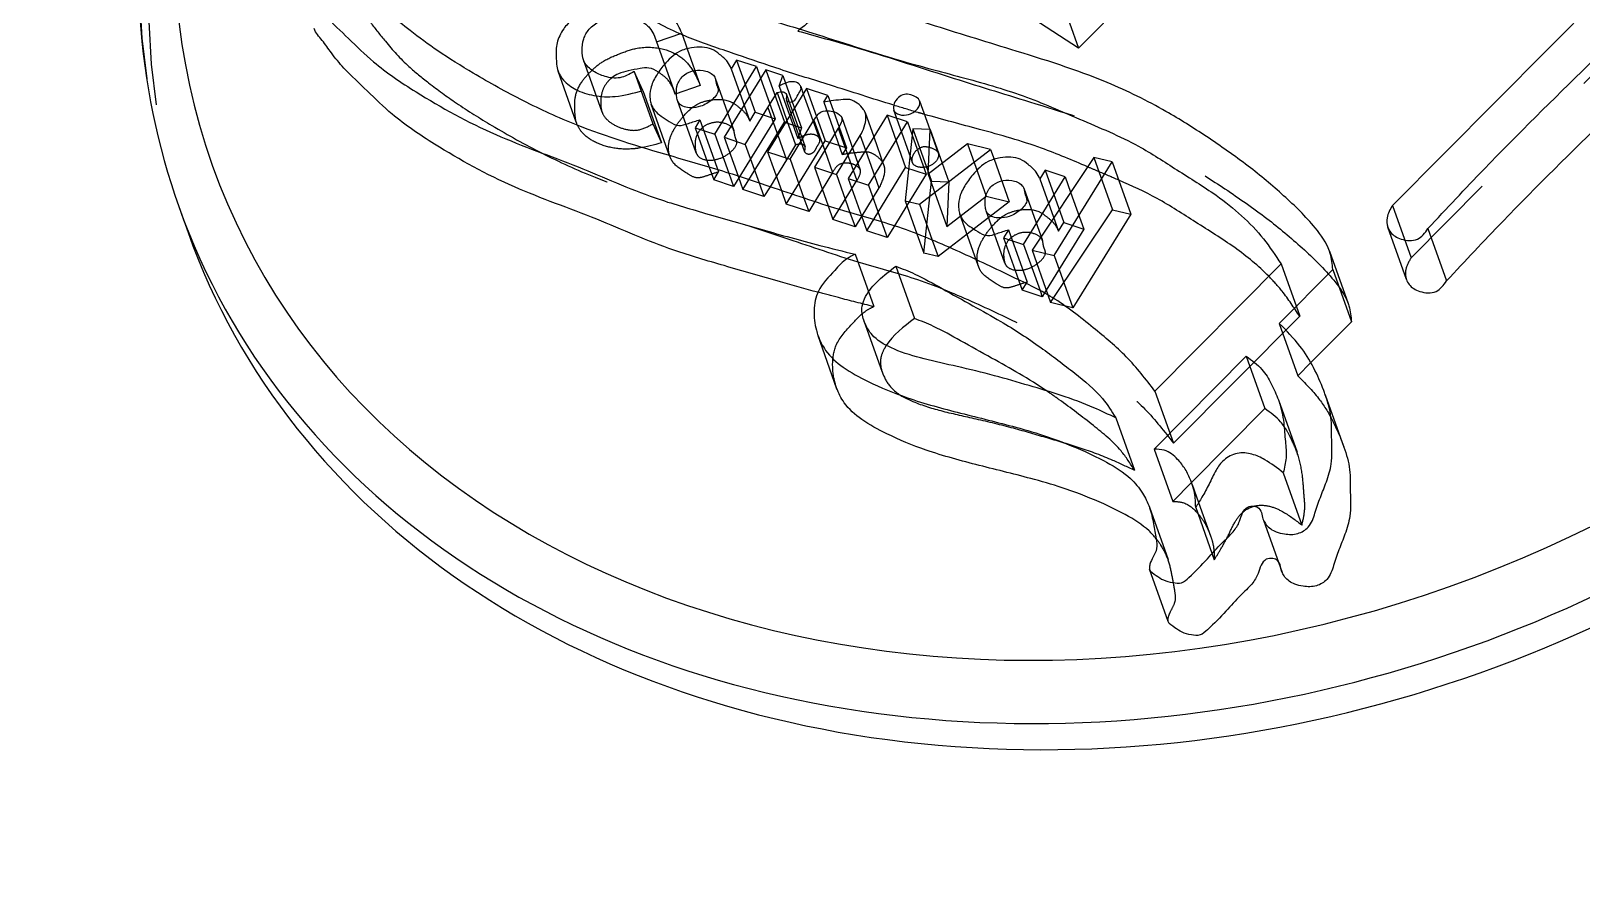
# Model space of a CAD drawing. Header units: millimetres. Extents: x -14.9 to 36.3, y -12.2 to 31.8.
# Drawn here: x -14.89 to 19.16, y -12.19 to 6.26 of the extents above; entities that cross this region are included whole.
import ezdxf

# ---------------------------------------------------------------- set-up
doc = ezdxf.new("R2010")
doc.units = ezdxf.units.MM
doc.linetypes.add('HIDDEN', pattern=[9.525, 6.35, -3.175])
doc.layers.get('0').update_dxf_attribs({"color": 253, "lineweight": 70, "true_color": 0x8faf8f})
doc.layers.add('Hidden', color=38, linetype='Continuous', lineweight=70, true_color=0x482605)

msp = doc.modelspace()

# ---------------------------------------------------------------- linework, layer by layer
at = {"color": 38, "lineweight": -3, "true_color": 0x482605}
for p, q in [((23.288, 10.755), (15.018, 2.425)), ((11.853, 9.641), (8.119, 5.88)), ((7.71, 7.029), (8.119, 5.88)), ((8.119, 5.88), (7.14, 6.517)), ((-1.151, 6.021), (-0.598, 6.21)), ((-0.598, 6.21), (-0.477, 5.868)), ((-1.151, 6.021), (-0.974, 5.525)), ((0.133, 3.988), (1.045, 5.473)), ((0.607, 5.619), (0.489, 5.427)), ((1.045, 5.473), (0.607, 5.619)), ((1.045, 5.473), (1.134, 5.221)), ((-2.916, 4.257), (-3.313, 5.372)), ((-1.451, 4.948), (-1.644, 5.364)), ((1.248, 5.406), (0.336, 3.921)), ((1.624, 5.281), (1.248, 5.406)), ((1.543, 5.045), (1.624, 5.281)), ((1.624, 5.281), (1.684, 5.112)), ((-1.451, 4.948), (-1.042, 3.799)), ((2.144, 4.994), (1.29, 3.604)), ((1.296, 4.577), (1.496, 4.904)), ((1.496, 4.904), (1.713, 4.293)), ((2.017, 5.036), (2.073, 4.879)), ((2.61, 4.84), (2.144, 4.994)), ((2.521, 4.695), (2.61, 4.84)), ((2.61, 4.84), (2.653, 4.719)), ((-0.864, 3.518), (-1.267, 4.651)), ((0.799, 3.767), (1.296, 4.577)), ((1.296, 4.577), (1.513, 3.967)), ((1.808, 4.447), (1.702, 4.746)), ((3.429, 4.467), (3.62, 3.93)), ((4.126, 4.337), (4.062, 4.518)), ((4.629, 4.724), (4.854, 4.093)), ((-0.198, 4.308), (-0.305, 4.133)), ((-0.305, 4.133), (0.004, 3.266)), ((-0.305, 4.133), (0.133, 3.988)), ((1.782, 3.441), (2.307, 4.297)), ((2.307, 4.297), (2.543, 3.634)), ((2.842, 4.12), (2.316, 3.264)), ((3.913, 4.407), (3.059, 3.017)), ((3.508, 2.869), (4.361, 4.259)), ((4.361, 4.259), (3.913, 4.407)), ((4.478, 4.108), (4.311, 2.529)), ((4.361, 4.259), (4.464, 3.971)), ((4.863, 4.092), (4.478, 4.108)), ((4.818, 3.113), (4.863, 4.092)), ((4.863, 4.092), (5.127, 3.35)), ((0.133, 3.988), (0.437, 3.133)), ((0.336, 3.921), (0.639, 3.069)), ((0.336, 3.921), (0.799, 3.767)), ((0.799, 3.767), (1.101, 2.919)), ((2.8, 3.103), (3.326, 3.959)), ((3.326, 3.959), (3.44, 3.638)), ((5.682, 3.776), (4.818, 3.113)), ((6.189, 3.652), (5.682, 3.776)), ((1.29, 3.604), (1.594, 2.752)), ((1.29, 3.604), (1.782, 3.441)), ((1.782, 3.441), (2.086, 2.587)), ((4.625, 2.452), (6.189, 3.652)), ((6.189, 3.652), (6.265, 3.439)), ((8.456, 3.48), (7.098, 1.443)), ((8.861, 3.381), (8.456, 3.48)), ((1.482, 3.065), (1.342, 2.837)), ((2.316, 3.264), (2.619, 2.413)), ((2.316, 3.264), (2.8, 3.103)), ((2.8, 3.103), (3.098, 2.268)), ((7.387, 3.201), (7.27, 3.009)), ((7.825, 3.055), (7.387, 3.201)), ((7.588, 1.323), (8.861, 3.381)), ((8.861, 3.381), (9.27, 2.232)), ((2.489, 2.778), (2.323, 2.508)), ((3.059, 3.017), (3.352, 2.194)), ((3.059, 3.017), (3.508, 2.869)), ((3.508, 2.869), (3.794, 2.065)), ((6.913, 1.57), (7.825, 3.055)), ((7.825, 3.055), (7.946, 2.715)), ((-11.649, 2.403), (-11.444, 1.828)), ((4.348, 2.423), (4.075, 1.978)), ((4.311, 2.529), (4.57, 1.801)), ((4.311, 2.529), (4.625, 2.452)), ((4.625, 2.452), (4.905, 1.666)), ((5.869, 1.234), (5.514, 2.233)), ((9.27, 2.232), (7.997, 0.174)), ((5.671, 1.792), (5.291, 1.5)), ((6.583, 1.89), (6.475, 1.716)), ((6.475, 1.716), (6.804, 0.792)), ((6.475, 1.716), (6.913, 1.57)), ((15.324, 0.8), (14.915, 1.949)), ((15.797, 1.918), (16.206, 0.77)), ((6.913, 1.57), (7.274, 0.556)), ((7.098, 1.443), (7.448, 0.459)), ((7.098, 1.443), (7.588, 1.323)), ((13.632, 1.423), (14.041, 0.274)), ((4.106, 1.092), (4.515, -0.057)), ((7.588, 1.323), (7.997, 0.174)), ((12.57, 1.141), (9.799, -1.651)), ((12.531, -0.165), (13.707, 1.019)), ((13.707, 1.019), (14.116, -0.129)), ((7.41, 0.565), (7.372, 0.503)), ((7.997, 0.174), (7.683, 0.251)), ((14.116, -0.129), (13.224, -1.027)), ((2.806, -1.585), (2.398, -0.436)), ((9.781, -2.925), (11.805, -0.887)), ((11.805, -0.887), (12.214, -2.036)), ((12.214, -2.036), (10.601, -3.66)), ((13.541, -1.734), (13.95, -2.883)), ((10.619, -3.705), (10.759, -4.1)), ((12.183, -4.488), (12.592, -5.636)), ((10.091, -6.714), (9.682, -5.565))]:
    msp.add_line(p, q, dxfattribs=at)
at = {"color": 38, "lineweight": -3, "true_color": 0x482605, "extrusion": (1.86161e-17, -5.22965e-17, -1)}
msp.add_ellipse((10.286, 10.858), major_axis=(21.197, 7.546), ratio=0.792624, dxfattribs=at)
at = {"color": 38, "lineweight": -3, "true_color": 0x482605}
for centre in [(10.49, 10.284), (10.695, 9.709)]:
    msp.add_ellipse(centre, major_axis=(-22.139, -7.881), ratio=0.792624, start_param=0.000003, end_param=3.141596, dxfattribs=at)
for points, knots in [([(-6.307, 21.459), (-7.422, 20.337), (-8.41, 19.13), (-10.648, 15.755), (-11.625, 13.504), (-12.476, 9.653), (-12.601, 8.09), (-12.409, 5.128), (-12.123, 3.735), (-11.649, 2.404)], [0.0495729, 0.0495729, 0.0495729, 0.0495729, 0.054573, 0.054573, 0.0628508, 0.0628508, 0.0684639, 0.0684639, 0.07368492, 0.07368492, 0.07368492, 0.07368492]), ([(15.797, 1.918), (16.205, 2.355), (17.345, 3.573), (19.402, 5.592), (21.821, 7.94), (23.543, 9.761), (24.531, 10.8), (24.878, 11.056), (24.955, 11.241), (24.944, 11.305), (24.936, 11.326)], [-1, -1, -1, -1, -0.9248889, -0.7901979, -0.6407909, -0.505107, -0.4756768, -0.4604342, -0.4537461, -0.4502456, -0.4502456, -0.4502456, -0.4502456]), ([(-5.055, 10.405), (-4.801, 10.059), (-4.327, 9.411), (-3.179, 8.65), (-2.091, 7.853), (-0.902, 7.245), (0.202, 6.893), (1.2, 6.54), (2.534, 6.136), (3.972, 5.657), (5.546, 5.245), (6.902, 4.866), (8.166, 4.304), (9.345, 3.821), (10.289, 3.195), (11.282, 2.59), (12.071, 1.896), (12.446, 1.328), (12.57, 1.141)], [-1, -1, -1, -1, -0.931749, -0.872244, -0.79304, -0.72546, -0.676128, -0.628546, -0.573744, -0.478555, -0.412521, -0.345152, -0.280515, -0.210854, -0.161043, -0.109447, -0.036053, 0, 0, 0, 0]), ([(16.206, 0.77), (16.614, 1.206), (17.754, 2.424), (19.811, 4.443), (22.23, 6.791), (23.951, 8.612), (24.94, 9.651), (25.287, 9.908), (25.364, 10.092), (25.353, 10.156), (25.345, 10.177)], [-1, -1, -1, -1, -0.9248889, -0.7901979, -0.6407909, -0.505107, -0.4756768, -0.4604342, -0.4537461, -0.4502456, -0.4502456, -0.4502456, -0.4502456]), ([(9.799, -1.651), (9.599, -1.393), (9.207, -0.887), (8.411, -0.231), (7.605, 0.414), (6.538, 0.918), (5.43, 1.448), (4.229, 1.96), (2.841, 2.325), (1.593, 2.754), (0.337, 3.174), (-1.135, 3.593), (-2.664, 4.057), (-4.087, 4.708), (-5.09, 5.269), (-5.922, 5.785), (-6.522, 6.224), (-7.065, 6.662), (-7.478, 7.117), (-7.738, 7.454), (-7.846, 7.593)], [-1, -1, -1, -1, -0.948041, -0.897887, -0.840722, -0.789418, -0.725168, -0.659757, -0.59991, -0.523538, -0.470777, -0.410686, -0.30706, -0.244513, -0.181877, -0.135602, -0.097102, -0.068102, -0.028147, 0, 0, 0, 0]), ([(-9.085, 7.458), (-9.052, 7.365), (-8.887, 7.19), (-8.695, 6.898), (-8.373, 6.516), (-7.907, 6.085), (-7.296, 5.481), (-6.223, 4.76), (-4.745, 3.949), (-2.893, 3.31), (-1.42, 2.637), (-0.031, 2.241), (1.171, 1.889), (2.265, 1.588), (2.951, 1.418), (3.21, 1.353)], [0.0202453, 0.0202453, 0.0202453, 0.0202453, 0.0436179, 0.0696377, 0.1024585, 0.1558334, 0.2114906, 0.2943154, 0.4345639, 0.5680977, 0.6936339, 0.771902, 0.8586121, 0.9466445, 1, 1, 1, 1]), ([(13.632, 1.423), (13.566, 1.607), (13.255, 2.044), (12.635, 2.648), (11.833, 3.319), (10.959, 3.927), (9.951, 4.567), (8.548, 5.258), (6.763, 5.812), (4.749, 6.43), (3.071, 6.983), (1.948, 7.293), (1.543, 7.405)], [0.0318404, 0.0318404, 0.0318404, 0.0318404, 0.0777806, 0.1523713, 0.2274198, 0.3092785, 0.3846419, 0.4857622, 0.6387214, 0.7644524, 0.9149474, 1, 1, 1, 1]), ([(-0.598, 6.21), (-0.648, 6.322), (-0.749, 6.551), (-1.002, 6.85), (-1.429, 7.042), (-1.926, 7.071), (-2.376, 6.908), (-2.735, 6.759), (-3, 6.532), (-3.217, 6.29), (-3.362, 5.995), (-3.357, 5.681), (-3.348, 5.47), (-3.314, 5.373), (-3.313, 5.372)], [0, 0, 0, 0, 0.0672082, 0.1365613, 0.2048088, 0.2925722, 0.3504975, 0.4103596, 0.4594542, 0.5048643, 0.560476, 0.6161206, 0.6723713, 0.6726442, 0.6726442, 0.6726442, 0.6726442]), ([(-2.756, 5.621), (-2.778, 5.682), (-2.795, 5.838), (-2.774, 6.07), (-2.642, 6.309), (-2.425, 6.472), (-2.167, 6.536), (-1.948, 6.579), (-1.686, 6.613), (-1.487, 6.48), (-1.256, 6.311), (-1.19, 6.129), (-1.151, 6.021)], [0.3309522, 0.3309522, 0.3309522, 0.3309522, 0.3888974, 0.4656957, 0.5291077, 0.5998423, 0.651135, 0.7139993, 0.7608865, 0.8319579, 0.9000861, 1, 1, 1, 1]), ([(2.393, 0.518), (2.12, 0.592), (1.432, 0.783), (0.377, 1.092), (-1.011, 1.488), (-2.484, 2.161), (-4.336, 2.8), (-5.814, 3.612), (-6.887, 4.332), (-7.498, 4.936), (-7.964, 5.368), (-8.286, 5.75), (-8.478, 6.041), (-8.644, 6.216), (-8.676, 6.309)], [-0.9155571, -0.9155571, -0.9155571, -0.9155571, -0.8586121, -0.771902, -0.6936339, -0.5680977, -0.4345639, -0.2943154, -0.2114906, -0.1558334, -0.1024585, -0.0696377, -0.0436179, -0.0202483, -0.0202483, -0.0202483, -0.0202483]), ([(4.06, 4.626), (3.594, 4.77), (2.767, 5.04), (1.609, 5.391), (0.61, 5.745), (-0.12, 5.977), (-0.51, 6.139), (-0.586, 6.172)], [0.5046019, 0.5046019, 0.5046019, 0.5046019, 0.5737444, 0.6285457, 0.6761283, 0.7254602, 0.7374315, 0.7374315, 0.7374315, 0.7374315]), ([(0.489, 5.427), (0.466, 5.479), (0.409, 5.601), (0.246, 5.735), (0.02, 5.907), (-0.324, 5.917), (-0.717, 5.802), (-0.968, 5.547), (-1.172, 5.27), (-1.293, 5.009), (-1.307, 4.797), (-1.279, 4.685), (-1.267, 4.651)], [0, 0, 0, 0, 0.0474755, 0.1130028, 0.1676355, 0.2712074, 0.3335402, 0.4370174, 0.5103024, 0.5871516, 0.653266, 0.6829764, 0.6829764, 0.6829764, 0.6829764]), ([(-1.644, 5.364), (-1.746, 5.307), (-1.951, 5.195), (-2.287, 5.244), (-2.551, 5.365), (-2.707, 5.506), (-2.75, 5.604), (-2.756, 5.621)], [0, 0, 0, 0, 0.0798854, 0.1593598, 0.2361212, 0.3143903, 0.3309522, 0.3309522, 0.3309522, 0.3309522]), ([(-1.109, 5.351), (-1.173, 5.394), (-1.292, 5.463), (-1.539, 5.43), (-1.758, 5.387), (-1.975, 5.333), (-2.089, 5.264), (-2.134, 5.227)], [-0.8220327, -0.8220327, -0.8220327, -0.8220327, -0.7608865, -0.7139993, -0.651135, -0.5998423, -0.558238, -0.558238, -0.558238, -0.558238]), ([(-3.313, 5.372), (-3.288, 5.3), (-3.188, 5.142), (-2.92, 4.949), (-2.53, 4.82), (-2.015, 4.794), (-1.655, 4.892), (-1.451, 4.948)], [0.6726442, 0.6726442, 0.6726442, 0.6726442, 0.714835, 0.7718222, 0.8391684, 0.9092025, 1, 1, 1, 1]), ([(-0.714, 4.882), (-0.718, 4.95), (-0.706, 5.095), (-0.566, 5.302), (-0.31, 5.414), (-0.054, 5.393), (0.105, 5.3), (0.135, 5.227), (0.137, 5.221)], [-0.5, -0.5, -0.5, -0.5, -0.4177984, -0.3264205, -0.2485585, -0.1616134, -0.0699426, -0.0614014, -0.0614014, -0.0614014, -0.0614014]), ([(2.017, 5.036), (2.009, 5.059), (1.967, 5.117), (1.848, 5.155), (1.689, 5.122), (1.596, 5.073), (1.543, 5.045)], [-0.362114, -0.362114, -0.362114, -0.362114, -0.3050105, -0.2029114, -0.1157137, 0, 0, 0, 0]), ([(-0.688, 4.727), (-0.7, 4.76), (-0.709, 4.813), (-0.713, 4.865), (-0.714, 4.882)], [-0.56262404, -0.56262404, -0.56262404, -0.56262404, -0.51986771, -0.5, -0.5, -0.5, -0.5]), ([(0.169, 5.074), (0.181, 5.036), (0.241, 4.935), (0.076, 4.731), (-0.151, 4.598), (-0.423, 4.548), (-0.63, 4.609), (-0.679, 4.701), (-0.688, 4.727)], [-1, -1, -1, -1, -0.9519103, -0.8637386, -0.7645185, -0.6921671, -0.5965985, -0.562624, -0.562624, -0.562624, -0.562624]), ([(1.496, 4.904), (1.544, 4.917), (1.629, 4.94), (1.692, 4.888), (1.702, 4.861)], [-1, -1, -1, -1, -0.9096089, -0.8406475, -0.8406475, -0.8406475, -0.8406475]), ([(1.702, 4.861), (1.703, 4.858), (1.713, 4.821), (1.69, 4.778), (1.702, 4.746)], [-0.84064751, -0.84064751, -0.84064751, -0.84064751, -0.83348235, -0.74960069, -0.74960069, -0.74960069, -0.74960069]), ([(1.702, 4.746), (1.702, 4.746), (1.712, 4.718), (1.783, 4.675), (1.912, 4.744), (1.949, 4.862), (2.031, 4.96), (2.022, 5.02), (2.017, 5.036)], [-0.7496007, -0.7496007, -0.7496007, -0.7496007, -0.7483304, -0.6761042, -0.6061673, -0.5069879, -0.4016079, -0.362114, -0.362114, -0.362114, -0.362114]), ([(4.434, 4.851), (4.387, 4.864), (4.293, 4.882), (4.145, 4.793), (4.059, 4.667), (4.046, 4.561), (4.062, 4.518)], [0, 0, 0, 0, 0.0837875, 0.167996, 0.2669885, 0.3654493, 0.3654493, 0.3654493, 0.3654493]), ([(-1.267, 4.651), (-1.249, 4.601), (-1.164, 4.442), (-0.931, 4.311), (-0.686, 4.145), (-0.432, 4.236), (-0.281, 4.283), (-0.198, 4.308)], [0.6829764, 0.6829764, 0.6829764, 0.6829764, 0.7272573, 0.8331966, 0.8915138, 0.9405494, 1, 1, 1, 1]), ([(2.307, 4.297), (2.351, 4.371), (2.425, 4.499), (2.649, 4.51), (2.807, 4.471), (2.899, 4.4), (2.916, 4.354)], [-1, -1, -1, -1, -0.7628067, -0.593398, -0.4446749, -0.2635799, -0.2635799, -0.2635799, -0.2635799]), ([(3.429, 4.467), (3.42, 4.49), (3.382, 4.57), (3.271, 4.667), (3.106, 4.769), (2.891, 4.741), (2.701, 4.73), (2.575, 4.706), (2.521, 4.695)], [-0.6409064, -0.6409064, -0.6409064, -0.6409064, -0.5882923, -0.4527644, -0.337281, -0.2193985, -0.0941232, 0, 0, 0, 0]), ([(3.326, 3.959), (3.388, 4.087), (3.471, 4.258), (3.443, 4.428), (3.429, 4.467)], [-1, -1, -1, -1, -0.7303576, -0.6409064, -0.6409064, -0.6409064, -0.6409064]), ([(4.062, 4.518), (4.065, 4.508), (4.093, 4.452), (4.166, 4.42), (4.23, 4.411)], [0.3654493, 0.3654493, 0.3654493, 0.3654493, 0.3876929, 0.5, 0.5, 0.5, 0.5]), ([(4.23, 4.411), (4.235, 4.411), (4.302, 4.403), (4.453, 4.429), (4.623, 4.561), (4.643, 4.685), (4.629, 4.724), (4.629, 4.724)], [0.5, 0.5, 0.5, 0.5, 0.5078939, 0.615621, 0.7540567, 0.8458266, 0.8458645, 0.8458645, 0.8458645, 0.8458645]), ([(2.916, 4.354), (2.916, 4.354), (2.94, 4.287), (2.891, 4.203), (2.842, 4.12)], [-0.2635799, -0.2635799, -0.2635799, -0.2635799, -0.2632813, 0, 0, 0, 0]), ([(8.318, 3.273), (7.986, 3.416), (7.228, 3.741), (6.004, 4.082), (5.135, 4.311), (4.735, 4.425)], [0.2926069, 0.2926069, 0.2926069, 0.2926069, 0.3451517, 0.4125209, 0.4713642, 0.4713642, 0.4713642, 0.4713642]), ([(7.27, 3.009), (7.246, 3.061), (7.19, 3.183), (7.026, 3.317), (6.8, 3.489), (6.456, 3.499), (6.063, 3.384), (5.812, 3.13), (5.608, 2.853), (5.488, 2.591), (5.474, 2.379), (5.502, 2.267), (5.514, 2.233)], [0, 0, 0, 0, 0.0474755, 0.1130028, 0.1676355, 0.2712074, 0.3335402, 0.4370174, 0.5103024, 0.5871516, 0.653266, 0.6829764, 0.6829764, 0.6829764, 0.6829764]), ([(6.066, 2.464), (6.063, 2.532), (6.074, 2.677), (6.215, 2.884), (6.47, 2.997), (6.727, 2.975), (6.885, 2.882), (6.915, 2.809), (6.918, 2.803)], [-0.5, -0.5, -0.5, -0.5, -0.4177984, -0.3264205, -0.2485585, -0.1616134, -0.0699426, -0.0614014, -0.0614014, -0.0614014, -0.0614014]), ([(12.3, 0.869), (12.075, 1.097), (11.56, 1.521), (10.698, 2.046), (9.886, 2.584), (9.292, 2.854), (9.005, 2.979)], [0.0590728, 0.0590728, 0.0590728, 0.0590728, 0.1094467, 0.1610433, 0.2108545, 0.2564532, 0.2564532, 0.2564532, 0.2564532]), ([(6.092, 2.309), (6.08, 2.342), (6.072, 2.395), (6.067, 2.447), (6.066, 2.464)], [-0.56262404, -0.56262404, -0.56262404, -0.56262404, -0.51986771, -0.5, -0.5, -0.5, -0.5]), ([(6.949, 2.656), (6.961, 2.618), (7.021, 2.517), (6.856, 2.313), (6.629, 2.18), (6.357, 2.13), (6.151, 2.191), (6.101, 2.283), (6.092, 2.309)], [-1, -1, -1, -1, -0.9519103, -0.8637386, -0.7645185, -0.6921671, -0.5965985, -0.562624, -0.562624, -0.562624, -0.562624]), ([(15.018, 2.425), (14.967, 2.337), (14.876, 2.181), (14.892, 2.014), (14.915, 1.949)], [-1, -1, -1, -1, -0.8109882, -0.6687499, -0.6687499, -0.6687499, -0.6687499]), ([(5.514, 2.233), (5.531, 2.183), (5.617, 2.024), (5.849, 1.893), (6.094, 1.727), (6.348, 1.818), (6.5, 1.865), (6.583, 1.89)], [0.6829764, 0.6829764, 0.6829764, 0.6829764, 0.7272573, 0.8331966, 0.8915138, 0.9405494, 1, 1, 1, 1]), ([(14.915, 1.949), (14.929, 1.909), (14.993, 1.793), (15.198, 1.66), (15.593, 1.629), (15.73, 1.824), (15.797, 1.918)], [-0.6687499, -0.6687499, -0.6687499, -0.6687499, -0.5804598, -0.399117, -0.1930424, 0, 0, 0, 0]), ([(13.707, 1.019), (13.694, 1.137), (13.68, 1.275), (13.638, 1.404), (13.632, 1.423)], [0, 0, 0, 0, 0.02727139, 0.03184042, 0.03184042, 0.03184042, 0.03184042]), ([(3.21, 1.353), (3.152, 1.324), (2.974, 1.235), (2.716, 0.944), (2.369, 0.587), (2.288, 0.107), (2.328, -0.216), (2.384, -0.397), (2.398, -0.436)], [0, 0, 0, 0, 0.0108215, 0.0330082, 0.0679581, 0.0963691, 0.1272351, 0.1359726, 0.1359726, 0.1359726, 0.1359726]), ([(3.402, -0.098), (3.367, 0.001), (3.336, 0.175), (3.511, 0.628), (3.843, 0.887), (4.106, 1.092)], [-0.1956179, -0.1956179, -0.1956179, -0.1956179, -0.1491758, -0.1182237, 0, 0, 0, 0]), ([(4.106, 1.092), (4.247, 1.036), (4.604, 0.896), (5.151, 0.583), (5.777, 0.233), (6.522, -0.174), (7.273, -0.667), (8.012, -1.237), (8.614, -1.725), (8.847, -2.096), (8.938, -2.242)], [-1, -1, -1, -1, -0.927094, -0.815559, -0.686786, -0.570796, -0.394807, -0.234689, -0.091906, 0, 0, 0, 0]), ([(15.324, 0.8), (15.338, 0.76), (15.402, 0.644), (15.607, 0.511), (16.002, 0.48), (16.139, 0.675), (16.206, 0.77)], [-0.6687499, -0.6687499, -0.6687499, -0.6687499, -0.5804598, -0.399117, -0.1930424, 0, 0, 0, 0]), ([(14.041, 0.274), (14.047, 0.256), (14.089, 0.127), (14.103, -0.011), (14.116, -0.129)], [-0.03184042, -0.03184042, -0.03184042, -0.03184042, -0.02727139, 0, 0, 0, 0]), ([(8.938, -2.242), (8.779, -2.165), (8.393, -1.98), (7.756, -1.744), (7.017, -1.527), (6.263, -1.304), (5.49, -1.117), (4.738, -0.956), (4.105, -0.768), (3.625, -0.513), (3.462, -0.251), (3.409, -0.119), (3.402, -0.098)], [-1, -1, -1, -1, -0.928227, -0.8260534, -0.7302012, -0.6268141, -0.5179939, -0.4219155, -0.3314583, -0.2583842, -0.2051716, -0.1956179, -0.1956179, -0.1956179, -0.1956179]), ([(7.431, -1.657), (7.233, -1.523), (6.834, -1.27), (6.186, -0.915), (5.56, -0.566), (5.012, -0.253), (4.656, -0.113), (4.515, -0.057)], [0.4496427, 0.4496427, 0.4496427, 0.4496427, 0.5707955, 0.6867855, 0.8155585, 0.9270943, 1, 1, 1, 1]), ([(13.541, -1.734), (13.53, -1.702), (13.454, -1.498), (13.296, -1.129), (12.981, -0.625), (12.689, -0.327), (12.531, -0.165)], [0.6746754, 0.6746754, 0.6746754, 0.6746754, 0.6923509, 0.7884448, 0.8854107, 1, 1, 1, 1]), ([(2.398, -0.436), (2.438, -0.55), (2.57, -0.814), (2.952, -1.158), (3.574, -1.491), (4.428, -1.847), (5.536, -2.143), (6.58, -2.393), (7.5, -2.664), (8.164, -2.928), (8.78, -3.227), (9.233, -3.512), (9.525, -3.869), (9.638, -4.094), (9.677, -4.204)], [0.1359726, 0.1359726, 0.1359726, 0.1359726, 0.1612684, 0.1973665, 0.2378864, 0.2965159, 0.3707354, 0.446461, 0.4909331, 0.5462851, 0.579901, 0.6214355, 0.6496379, 0.6740769, 0.6740769, 0.6740769, 0.6740769]), ([(11.805, -0.887), (11.929, -0.977), (12.159, -1.146), (12.362, -1.494), (12.468, -1.724), (12.511, -1.846)], [-0.9979672, -0.9979672, -0.9979672, -0.9979672, -0.8438326, -0.7113475, -0.5714461, -0.5714461, -0.5714461, -0.5714461]), ([(9.828, -4.896), (9.78, -4.835), (9.589, -4.627), (9.189, -4.376), (8.573, -4.077), (7.909, -3.813), (6.989, -3.542), (5.945, -3.292), (4.836, -2.995), (3.983, -2.64), (3.361, -2.306), (2.979, -1.963), (2.847, -1.698), (2.806, -1.585)], [-0.6374112, -0.6374112, -0.6374112, -0.6374112, -0.6214355, -0.579901, -0.5462851, -0.4909331, -0.446461, -0.3707354, -0.2965159, -0.2378864, -0.1973665, -0.1612684, -0.1359726, -0.1359726, -0.1359726, -0.1359726]), ([(12.183, -4.488), (12.202, -4.522), (12.262, -4.63), (12.425, -4.744), (12.672, -4.799), (12.933, -4.812), (13.223, -4.625), (13.318, -4.319), (13.427, -3.989), (13.577, -3.632), (13.705, -3.206), (13.673, -2.735), (13.691, -2.215), (13.598, -1.894), (13.541, -1.734)], [0, 0, 0, 0, 0.0204797, 0.0644856, 0.0924878, 0.1343182, 0.1715241, 0.22519, 0.284332, 0.3428474, 0.4098099, 0.5004086, 0.5856082, 0.6746754, 0.6746754, 0.6746754, 0.6746754]), ([(12.637, -2.427), (12.612, -2.392), (12.498, -2.244), (12.338, -2.126), (12.214, -2.036)], [0.7986701, 0.7986701, 0.7986701, 0.7986701, 0.8438326, 0.9979672, 0.9979672, 0.9979672, 0.9979672]), ([(12.511, -1.846), (12.516, -1.859), (12.572, -2.021), (12.637, -2.324), (12.658, -2.741), (12.7, -3.105), (12.643, -3.336), (12.617, -3.445)], [-0.5714461, -0.5714461, -0.5714461, -0.5714461, -0.5567796, -0.3870038, -0.240568, -0.1132019, 0, 0, 0, 0]), ([(10.619, -3.705), (10.608, -3.676), (10.564, -3.56), (10.474, -3.366), (10.292, -3.133), (10.07, -2.94), (9.858, -2.929), (9.781, -2.925)], [-0.695054, -0.695054, -0.695054, -0.695054, -0.6397042, -0.4727485, -0.3120305, -0.1118716, 0, 0, 0, 0]), ([(12.617, -3.445), (12.487, -3.344), (12.281, -3.183), (11.943, -3.024), (11.608, -2.987), (11.298, -3.148), (11.12, -3.41), (10.995, -3.692), (10.843, -3.965), (10.74, -4.134), (10.694, -4.209)], [-1, -1, -1, -1, -0.801345, -0.684014, -0.569715, -0.459506, -0.355906, -0.223116, -0.09896, 0, 0, 0, 0]), ([(13.95, -2.883), (14.007, -3.043), (14.1, -3.364), (14.082, -3.883), (14.114, -4.355), (13.986, -4.781), (13.836, -5.137), (13.727, -5.468), (13.632, -5.774), (13.342, -5.961), (13.081, -5.947), (12.834, -5.893), (12.671, -5.779), (12.611, -5.671), (12.592, -5.636)], [-0.6746822, -0.6746822, -0.6746822, -0.6746822, -0.5856082, -0.5004086, -0.4098099, -0.3428474, -0.284332, -0.22519, -0.1715241, -0.1343182, -0.0924878, -0.0644856, -0.0204797, 0, 0, 0, 0]), ([(10.694, -4.209), (10.692, -4.1), (10.688, -3.927), (10.64, -3.765), (10.619, -3.705)], [-1, -1, -1, -1, -0.8094313, -0.695054, -0.695054, -0.695054, -0.695054]), ([(9.677, -4.204), (9.679, -4.208), (9.72, -4.327), (9.768, -4.56), (9.82, -4.855), (9.861, -5.101), (9.761, -5.287), (9.692, -5.427), (9.671, -5.525), (9.68, -5.559), (9.682, -5.565)], [0.67407687, 0.67407687, 0.67407687, 0.67407687, 0.67512043, 0.70046582, 0.72378889, 0.73850662, 0.75121532, 0.76218287, 0.76868724, 0.77002185, 0.77002185, 0.77002185, 0.77002185]), ([(9.682, -5.565), (9.702, -5.62), (9.828, -5.698), (9.98, -5.813), (10.176, -5.855), (10.392, -5.888), (10.649, -5.646), (10.934, -5.367), (11.233, -5.011), (11.515, -4.764), (11.666, -4.531), (11.703, -4.34), (11.813, -4.183), (11.98, -4.167), (12.105, -4.228), (12.154, -4.351), (12.161, -4.451), (12.183, -4.488)], [0.7700218, 0.7700218, 0.7700218, 0.7700218, 0.7830252, 0.7955163, 0.8083522, 0.8192486, 0.8306785, 0.8642679, 0.8927065, 0.9126879, 0.9294225, 0.9422687, 0.9522789, 0.9604503, 0.9673825, 0.9777184, 0.9871994, 0.9871994, 0.9871994, 0.9871994]), ([(12.592, -5.636), (12.57, -5.6), (12.563, -5.5), (12.514, -5.377), (12.389, -5.316), (12.222, -5.332), (12.112, -5.488), (12.075, -5.679), (11.924, -5.913), (11.642, -6.16), (11.343, -6.516), (11.058, -6.795), (10.801, -7.037), (10.585, -7.004), (10.389, -6.962), (10.237, -6.847), (10.111, -6.769), (10.091, -6.714)], [-0.9871994, -0.9871994, -0.9871994, -0.9871994, -0.9777184, -0.9673825, -0.9604503, -0.9522789, -0.9422687, -0.9294225, -0.9126879, -0.8927065, -0.8642679, -0.8306785, -0.8192486, -0.8083522, -0.7955163, -0.7830252, -0.7700232, -0.7700232, -0.7700232, -0.7700232])]:
    msp.add_open_spline(points, degree=3, knots=knots, dxfattribs=at)
for points in [[(0.137, 5.221), (0.154, 5.175), (0.154, 5.122), (0.169, 5.074)], [(4.629, 4.724), (4.605, 4.79), (4.52, 4.827), (4.434, 4.851)], [(-1.042, 3.799), (-1.207, 3.754), (-1.371, 3.709), (-1.536, 3.684)], [(6.918, 2.803), (6.934, 2.757), (6.934, 2.704), (6.949, 2.656)], [(4.515, -0.057), (4.278, -0.241), (4.042, -0.426), (3.896, -0.649)]]:
    msp.add_open_spline(points, degree=3, dxfattribs=at)
at = {"layer": 'Hidden', "linetype": 'HIDDEN', "lineweight": -3}
for p, q in [((23.697, 9.606), (15.427, 1.277)), ((-0.477, 5.868), (-0.19, 5.061)), ((-2.347, 4.472), (-2.756, 5.621)), ((-0.974, 5.525), (-0.742, 4.872)), ((0.607, 5.619), (1.016, 4.47)), ((-1.644, 5.364), (-1.235, 4.215)), ((0.137, 5.221), (0.546, 4.072)), ((0.489, 5.427), (0.898, 4.279)), ((1.134, 5.221), (1.453, 4.325)), ((1.248, 5.406), (1.657, 4.257)), ((1.684, 5.112), (2.033, 4.132)), ((-0.19, 5.061), (-0.742, 4.872)), ((1.543, 5.045), (1.952, 3.896)), ((1.702, 4.861), (2.111, 3.712)), ((2.073, 4.879), (2.426, 3.887)), ((2.144, 4.994), (2.553, 3.846)), ((-0.279, 3.578), (-0.688, 4.727)), ((0.898, 4.279), (1.016, 4.47)), ((1.016, 4.47), (1.453, 4.325)), ((2.11, 3.597), (1.808, 4.447)), ((2.521, 4.695), (2.93, 3.546)), ((2.653, 4.719), (3.019, 3.691)), ((-2.904, 4.223), (-2.916, 4.257)), ((-1.235, 4.215), (-1.042, 3.799)), ((-0.198, 4.308), (0.211, 3.16)), ((1.453, 4.325), (0.542, 2.839)), ((0.745, 2.772), (1.657, 4.257)), ((1.657, 4.257), (2.033, 4.132)), ((1.713, 4.293), (1.905, 3.755)), ((2.033, 4.132), (1.952, 3.896)), ((2.842, 4.12), (3.251, 2.971)), ((2.916, 4.354), (3.325, 3.205)), ((3.913, 4.407), (4.322, 3.259)), ((4.471, 3.369), (4.126, 4.337)), ((4.478, 4.108), (4.887, 2.959)), ((4.854, 4.093), (5.038, 3.575)), ((1.513, 3.967), (1.705, 3.428)), ((1.699, 2.455), (2.553, 3.846)), ((1.905, 3.755), (1.705, 3.428)), ((2.553, 3.846), (3.019, 3.691)), ((3.62, 3.93), (3.838, 3.318)), ((4.464, 3.971), (4.77, 3.11)), ((5.682, 3.776), (6.091, 2.627)), ((-0.858, 3.502), (-0.864, 3.518)), ((1.705, 3.428), (1.482, 3.065)), ((2.543, 3.634), (2.716, 3.148)), ((3.019, 3.691), (2.93, 3.546)), ((3.44, 3.638), (3.735, 2.81)), ((6.265, 3.439), (6.598, 2.504)), ((8.456, 3.48), (8.865, 2.331)), ((0.004, 3.266), (0.104, 2.985)), ((0.104, 2.985), (0.211, 3.16)), ((0.437, 3.133), (0.542, 2.839)), ((0.639, 3.069), (0.745, 2.772)), ((2.716, 3.148), (2.489, 2.778)), ((3.468, 1.868), (4.322, 3.259)), ((4.322, 3.259), (4.77, 3.11)), ((4.77, 3.11), (4.348, 2.423)), ((4.818, 3.113), (5.227, 1.964)), ((5.127, 3.35), (5.271, 2.944)), ((7.387, 3.201), (7.796, 2.052)), ((0.542, 2.839), (0.104, 2.985)), ((1.208, 2.618), (0.745, 2.772)), ((1.101, 2.919), (1.208, 2.618)), ((1.342, 2.837), (1.208, 2.618)), ((1.594, 2.752), (1.699, 2.455)), ((2.725, 2.115), (3.251, 2.971)), ((3.735, 2.81), (3.209, 1.954)), ((4.72, 1.38), (4.887, 2.959)), ((4.887, 2.959), (5.271, 2.944)), ((5.271, 2.944), (5.227, 1.964)), ((6.918, 2.803), (7.327, 1.654)), ((7.27, 3.009), (7.679, 1.861)), ((2.191, 2.292), (1.699, 2.455)), ((2.086, 2.587), (2.191, 2.292)), ((2.323, 2.508), (2.191, 2.292)), ((2.619, 2.413), (2.725, 2.115)), ((5.227, 1.964), (6.091, 2.627)), ((6.598, 2.504), (5.671, 1.792)), ((6.091, 2.627), (6.598, 2.504)), ((7.946, 2.715), (8.234, 1.907)), ((15.018, 2.425), (15.427, 1.277)), ((3.209, 1.954), (2.725, 2.115)), ((3.098, 2.268), (3.209, 1.954)), ((3.352, 2.194), (3.468, 1.868)), ((3.794, 2.065), (3.917, 1.72)), ((6.501, 1.16), (6.092, 2.309)), ((7.507, 0.294), (8.865, 2.331)), ((7.679, 1.861), (7.796, 2.052)), ((7.796, 2.052), (8.234, 1.907)), ((8.865, 2.331), (9.27, 2.232)), ((3.917, 1.72), (3.468, 1.868)), ((4.075, 1.978), (3.917, 1.72)), ((4.57, 1.801), (4.72, 1.38)), ((6.583, 1.89), (6.992, 0.742)), ((8.234, 1.907), (7.41, 0.565)), ((5.034, 1.303), (4.72, 1.38)), ((4.905, 1.666), (5.034, 1.303)), ((5.291, 1.5), (5.034, 1.303)), ((3.21, 1.353), (3.619, 0.204)), ((5.923, 1.084), (5.869, 1.234)), ((12.57, 1.141), (12.979, -0.008)), ((6.804, 0.792), (6.884, 0.567)), ((6.884, 0.567), (6.992, 0.742)), ((7.322, 0.421), (6.884, 0.567)), ((7.274, 0.556), (7.322, 0.421)), ((7.372, 0.503), (7.322, 0.421)), ((7.448, 0.459), (7.507, 0.294)), ((7.683, 0.251), (7.507, 0.294)), ((3.811, -1.247), (3.402, -0.098)), ((10.208, -2.799), (12.979, -0.008)), ((12.531, -0.165), (12.94, -1.314)), ((13.224, -1.027), (12.94, -1.314)), ((9.799, -1.651), (10.208, -2.799)), ((12.511, -1.846), (12.92, -2.995)), ((8.938, -2.242), (9.347, -3.39)), ((9.781, -2.925), (10.19, -4.074)), ((10.601, -3.66), (10.19, -4.074)), ((12.617, -3.445), (13.026, -4.594)), ((9.677, -4.204), (10.086, -5.352)), ((10.694, -4.209), (11.103, -5.357)), ((10.759, -4.1), (11.028, -4.854))]:
    msp.add_line(p, q, dxfattribs=at)
for centre in [(10.695, 9.709), (10.49, 10.284)]:
    msp.add_ellipse(centre, major_axis=(-22.139, -7.881), ratio=0.792624, start_param=3.141596, end_param=6.283188, dxfattribs=at)
for points, knots in [([(-0.586, 6.172), (-0.936, 6.324), (-1.445, 6.593), (-1.915, 6.898), (-2.075, 7.006)], [0.73743146, 0.73743146, 0.73743146, 0.73743146, 0.79304041, 0.8222369, 0.8222369, 0.8222369, 0.8222369]), ([(2.71, 7.076), (2.686, 7.02), (2.523, 6.709), (2.21, 6.461), (1.952, 6.256)], [0.91981497, 0.91981497, 0.91981497, 0.91981497, 0.93378095, 1, 1, 1, 1]), ([(-7.437, 6.444), (-7.33, 6.305), (-7.069, 5.969), (-6.656, 5.513), (-6.113, 5.076), (-5.513, 4.637), (-4.681, 4.12), (-3.678, 3.559), (-2.255, 2.908), (-0.726, 2.445), (0.746, 2.026), (2.002, 1.605), (3.25, 1.176), (4.638, 0.811), (5.839, 0.299), (6.947, -0.231), (8.014, -0.735), (8.82, -1.38), (9.616, -2.036), (10.008, -2.542), (10.208, -2.799)], [0, 0, 0, 0, 0.028147, 0.068102, 0.097102, 0.135602, 0.181877, 0.244513, 0.30706, 0.410686, 0.470777, 0.523538, 0.59991, 0.659757, 0.725168, 0.789418, 0.840722, 0.897887, 0.948041, 1, 1, 1, 1]), ([(1.952, 6.256), (2.357, 6.144), (3.48, 5.835), (5.158, 5.281), (7.172, 4.663), (8.956, 4.109), (10.36, 3.418), (11.368, 2.778), (12.242, 2.17), (13.044, 1.5), (13.664, 0.895), (13.975, 0.458), (14.041, 0.274)], [-1, -1, -1, -1, -0.9149474, -0.7644524, -0.6387214, -0.4857622, -0.3846419, -0.3092785, -0.2274198, -0.1523713, -0.0777806, -0.0318404, -0.0318404, -0.0318404, -0.0318404]), ([(-2.904, 4.223), (-2.905, 4.224), (-2.939, 4.321), (-2.948, 4.532), (-2.953, 4.846), (-2.809, 5.141), (-2.591, 5.383), (-2.326, 5.61), (-1.967, 5.759), (-1.517, 5.922), (-1.02, 5.893), (-0.593, 5.701), (-0.34, 5.402), (-0.239, 5.173), (-0.19, 5.061)], [-0.6726461, -0.6726461, -0.6726461, -0.6726461, -0.6723713, -0.6161206, -0.560476, -0.5048643, -0.4594542, -0.4103596, -0.3504975, -0.2925722, -0.2048088, -0.1365613, -0.0672082, 0, 0, 0, 0]), ([(-2.134, 5.227), (-2.166, 5.202), (-2.259, 5.113), (-2.365, 4.921), (-2.386, 4.689), (-2.369, 4.533), (-2.347, 4.472)], [-0.558238, -0.558238, -0.558238, -0.558238, -0.5291077, -0.4656957, -0.3888974, -0.3309522, -0.3309522, -0.3309522, -0.3309522]), ([(-0.742, 4.872), (-0.781, 4.98), (-0.847, 5.162), (-1.019, 5.288), (-1.099, 5.344), (-1.109, 5.351)], [-1, -1, -1, -1, -0.9000861, -0.8319579, -0.8220327, -0.8220327, -0.8220327, -0.8220327]), ([(-2.347, 4.472), (-2.341, 4.455), (-2.298, 4.357), (-2.142, 4.216), (-1.878, 4.095), (-1.542, 4.047), (-1.337, 4.159), (-1.235, 4.215)], [-0.3309522, -0.3309522, -0.3309522, -0.3309522, -0.3143903, -0.2361212, -0.1593598, -0.0798854, 0, 0, 0, 0]), ([(-0.858, 3.502), (-0.87, 3.536), (-0.898, 3.648), (-0.884, 3.861), (-0.763, 4.122), (-0.559, 4.399), (-0.308, 4.653), (0.085, 4.768), (0.429, 4.758), (0.655, 4.586), (0.818, 4.452), (0.874, 4.33), (0.898, 4.279)], [-0.6829764, -0.6829764, -0.6829764, -0.6829764, -0.653266, -0.5871516, -0.5103024, -0.4370174, -0.3335402, -0.2712074, -0.1676355, -0.1130028, -0.0474755, 0, 0, 0, 0]), ([(4.735, 4.425), (4.686, 4.439), (4.46, 4.504), (4.235, 4.572), (4.06, 4.626)], [0.47136422, 0.47136422, 0.47136422, 0.47136422, 0.47855469, 0.50460188, 0.50460188, 0.50460188, 0.50460188]), ([(-1.536, 3.684), (-1.575, 3.678), (-1.772, 3.653), (-2.121, 3.671), (-2.511, 3.801), (-2.779, 3.993), (-2.879, 4.151), (-2.904, 4.223)], [-0.9265937, -0.9265937, -0.9265937, -0.9265937, -0.9092025, -0.8391684, -0.7718222, -0.714835, -0.6726461, -0.6726461, -0.6726461, -0.6726461]), ([(0.546, 4.072), (0.544, 4.078), (0.514, 4.151), (0.355, 4.244), (0.098, 4.266), (-0.157, 4.154), (-0.297, 3.946), (-0.309, 3.802), (-0.305, 3.733)], [0.0614014, 0.0614014, 0.0614014, 0.0614014, 0.0699426, 0.1616134, 0.2485585, 0.3264205, 0.4177984, 0.5, 0.5, 0.5, 0.5]), ([(-0.279, 3.578), (-0.27, 3.552), (-0.221, 3.46), (-0.014, 3.399), (0.258, 3.449), (0.485, 3.582), (0.649, 3.786), (0.59, 3.887), (0.578, 3.925)], [0.562624, 0.562624, 0.562624, 0.562624, 0.5965985, 0.6921671, 0.7645185, 0.8637386, 0.9519103, 1, 1, 1, 1]), ([(2.111, 3.712), (2.101, 3.739), (2.038, 3.791), (1.953, 3.768), (1.905, 3.755)], [0.8406475, 0.8406475, 0.8406475, 0.8406475, 0.9096089, 1, 1, 1, 1]), ([(1.952, 3.896), (2.005, 3.924), (2.098, 3.974), (2.257, 4.006), (2.376, 3.969), (2.418, 3.91), (2.426, 3.887)], [0, 0, 0, 0, 0.1157137, 0.2029114, 0.3050105, 0.362114, 0.362114, 0.362114, 0.362114]), ([(2.426, 3.887), (2.431, 3.871), (2.44, 3.811), (2.358, 3.713), (2.321, 3.595), (2.192, 3.526), (2.121, 3.569), (2.111, 3.597), (2.11, 3.597)], [0.362114, 0.362114, 0.362114, 0.362114, 0.4016079, 0.5069879, 0.6061673, 0.6761042, 0.7483304, 0.7496007, 0.7496007, 0.7496007, 0.7496007]), ([(0.211, 3.16), (0.128, 3.134), (-0.023, 3.087), (-0.277, 2.996), (-0.522, 3.163), (-0.755, 3.293), (-0.84, 3.452), (-0.858, 3.502)], [-1, -1, -1, -1, -0.9405494, -0.8915138, -0.8331966, -0.7272573, -0.6829764, -0.6829764, -0.6829764, -0.6829764]), ([(-0.305, 3.733), (-0.304, 3.716), (-0.3, 3.664), (-0.291, 3.611), (-0.279, 3.578)], [0.5, 0.5, 0.5, 0.5, 0.51986771, 0.56262404, 0.56262404, 0.56262404, 0.56262404]), ([(2.11, 3.597), (2.099, 3.629), (2.122, 3.672), (2.112, 3.709), (2.111, 3.712)], [0.74960069, 0.74960069, 0.74960069, 0.74960069, 0.83348235, 0.84064751, 0.84064751, 0.84064751, 0.84064751]), ([(2.93, 3.546), (2.984, 3.557), (3.11, 3.581), (3.3, 3.592), (3.515, 3.62), (3.68, 3.518), (3.791, 3.421), (3.829, 3.341), (3.838, 3.318)], [0, 0, 0, 0, 0.0941232, 0.2193985, 0.337281, 0.4527644, 0.5882923, 0.6409064, 0.6409064, 0.6409064, 0.6409064]), ([(4.471, 3.369), (4.455, 3.412), (4.468, 3.519), (4.554, 3.644), (4.702, 3.733), (4.796, 3.715), (4.843, 3.702)], [-0.3654493, -0.3654493, -0.3654493, -0.3654493, -0.2669885, -0.167996, -0.0837875, 0, 0, 0, 0]), ([(5.038, 3.575), (5.038, 3.575), (5.052, 3.536), (5.032, 3.412), (4.862, 3.28), (4.711, 3.254), (4.644, 3.262), (4.639, 3.262)], [-0.8458645, -0.8458645, -0.8458645, -0.8458645, -0.8458266, -0.7540567, -0.615621, -0.5078939, -0.5, -0.5, -0.5, -0.5]), ([(3.325, 3.205), (3.308, 3.252), (3.216, 3.322), (3.058, 3.361), (2.834, 3.35), (2.76, 3.223), (2.716, 3.148)], [0.2635799, 0.2635799, 0.2635799, 0.2635799, 0.4446749, 0.593398, 0.7628067, 1, 1, 1, 1]), ([(3.251, 2.971), (3.3, 3.054), (3.348, 3.138), (3.325, 3.205), (3.325, 3.205)], [0, 0, 0, 0, 0.2632813, 0.2635799, 0.2635799, 0.2635799, 0.2635799]), ([(3.838, 3.318), (3.852, 3.279), (3.88, 3.109), (3.797, 2.939), (3.735, 2.81)], [0.6409064, 0.6409064, 0.6409064, 0.6409064, 0.7303576, 1, 1, 1, 1]), ([(4.639, 3.262), (4.575, 3.271), (4.502, 3.303), (4.474, 3.359), (4.471, 3.369)], [-0.5, -0.5, -0.5, -0.5, -0.3876929, -0.3654493, -0.3654493, -0.3654493, -0.3654493]), ([(9.005, 2.979), (8.853, 3.045), (8.623, 3.142), (8.394, 3.24), (8.318, 3.273)], [0.25645318, 0.25645318, 0.25645318, 0.25645318, 0.28051452, 0.29260691, 0.29260691, 0.29260691, 0.29260691]), ([(5.923, 1.084), (5.911, 1.118), (5.883, 1.23), (5.897, 1.443), (6.017, 1.704), (6.221, 1.981), (6.472, 2.235), (6.865, 2.35), (7.209, 2.34), (7.435, 2.168), (7.599, 2.034), (7.655, 1.912), (7.679, 1.861)], [-0.6829764, -0.6829764, -0.6829764, -0.6829764, -0.653266, -0.5871516, -0.5103024, -0.4370174, -0.3335402, -0.2712074, -0.1676355, -0.1130028, -0.0474755, 0, 0, 0, 0]), ([(7.327, 1.654), (7.324, 1.66), (7.294, 1.733), (7.136, 1.827), (6.879, 1.848), (6.623, 1.736), (6.483, 1.528), (6.472, 1.384), (6.475, 1.315)], [0.0614014, 0.0614014, 0.0614014, 0.0614014, 0.0699426, 0.1616134, 0.2485585, 0.3264205, 0.4177984, 0.5, 0.5, 0.5, 0.5]), ([(6.501, 1.16), (6.51, 1.134), (6.56, 1.042), (6.766, 0.981), (7.038, 1.031), (7.265, 1.164), (7.43, 1.368), (7.37, 1.469), (7.358, 1.507)], [0.562624, 0.562624, 0.562624, 0.562624, 0.5965985, 0.6921671, 0.7645185, 0.8637386, 0.9519103, 1, 1, 1, 1]), ([(6.992, 0.742), (6.909, 0.716), (6.757, 0.669), (6.503, 0.578), (6.258, 0.745), (6.026, 0.875), (5.94, 1.034), (5.923, 1.084)], [-1, -1, -1, -1, -0.9405494, -0.8915138, -0.8331966, -0.7272573, -0.6829764, -0.6829764, -0.6829764, -0.6829764]), ([(6.475, 1.315), (6.476, 1.298), (6.481, 1.246), (6.489, 1.193), (6.501, 1.16)], [0.5, 0.5, 0.5, 0.5, 0.51986771, 0.56262404, 0.56262404, 0.56262404, 0.56262404]), ([(15.427, 1.277), (15.376, 1.188), (15.285, 1.032), (15.301, 0.866), (15.324, 0.8)], [-1, -1, -1, -1, -0.8109882, -0.6687499, -0.6687499, -0.6687499, -0.6687499]), ([(12.979, -0.008), (12.855, 0.179), (12.653, 0.486), (12.403, 0.764), (12.3, 0.869)], [0, 0, 0, 0, 0.0360526, 0.05907282, 0.05907282, 0.05907282, 0.05907282]), ([(3.619, 0.204), (3.36, 0.269), (2.95, 0.371), (2.543, 0.478), (2.393, 0.518)], [-1, -1, -1, -1, -0.94664446, -0.9155571, -0.9155571, -0.9155571, -0.9155571]), ([(2.806, -1.585), (2.792, -1.546), (2.737, -1.365), (2.697, -1.041), (2.778, -0.562), (3.125, -0.205), (3.383, 0.086), (3.561, 0.175), (3.619, 0.204)], [-0.1359726, -0.1359726, -0.1359726, -0.1359726, -0.1272351, -0.0963691, -0.0679581, -0.0330082, -0.0108215, 0, 0, 0, 0]), ([(3.896, -0.649), (3.88, -0.674), (3.825, -0.767), (3.745, -0.973), (3.776, -1.148), (3.811, -1.247)], [0.10627133, 0.10627133, 0.10627133, 0.10627133, 0.11822374, 0.14917576, 0.19561793, 0.19561793, 0.19561793, 0.19561793]), ([(3.811, -1.247), (3.818, -1.267), (3.871, -1.4), (4.034, -1.661), (4.513, -1.916), (5.147, -2.105), (5.898, -2.265), (6.672, -2.452), (7.426, -2.676), (8.165, -2.892), (8.802, -3.128), (9.188, -3.314), (9.347, -3.39)], [0.1956179, 0.1956179, 0.1956179, 0.1956179, 0.2051716, 0.2583842, 0.3314583, 0.4219155, 0.5179939, 0.6268141, 0.7302012, 0.8260534, 0.928227, 1, 1, 1, 1]), ([(12.94, -1.314), (13.098, -1.476), (13.39, -1.774), (13.705, -2.278), (13.863, -2.647), (13.939, -2.851), (13.95, -2.883)], [-1, -1, -1, -1, -0.8854107, -0.7884448, -0.6923509, -0.6746822, -0.6746822, -0.6746822, -0.6746822]), ([(9.347, -3.39), (9.256, -3.245), (9.022, -2.874), (8.421, -2.385), (7.869, -1.96), (7.521, -1.718), (7.431, -1.657)], [0, 0, 0, 0, 0.0919062, 0.2346891, 0.3948073, 0.4496427, 0.4496427, 0.4496427, 0.4496427]), ([(12.92, -2.995), (12.877, -2.873), (12.789, -2.681), (12.684, -2.495), (12.637, -2.427)], [0.5714461, 0.5714461, 0.5714461, 0.5714461, 0.7113475, 0.7986701, 0.7986701, 0.7986701, 0.7986701]), ([(13.026, -4.594), (13.052, -4.485), (13.109, -4.253), (13.067, -3.89), (13.046, -3.473), (12.981, -3.17), (12.925, -3.008), (12.92, -2.995)], [0, 0, 0, 0, 0.1132019, 0.240568, 0.3870038, 0.5567796, 0.5714461, 0.5714461, 0.5714461, 0.5714461]), ([(10.19, -4.074), (10.266, -4.078), (10.479, -4.089), (10.701, -4.282), (10.883, -4.515), (10.973, -4.709), (11.017, -4.825), (11.028, -4.854)], [0, 0, 0, 0, 0.1118716, 0.3120305, 0.4727485, 0.6397042, 0.695054, 0.695054, 0.695054, 0.695054]), ([(11.103, -5.357), (11.149, -5.283), (11.251, -5.114), (11.404, -4.841), (11.529, -4.559), (11.707, -4.297), (12.017, -4.136), (12.352, -4.173), (12.69, -4.332), (12.896, -4.493), (13.026, -4.594)], [0, 0, 0, 0, 0.09896, 0.223116, 0.355906, 0.459506, 0.569715, 0.684014, 0.801345, 1, 1, 1, 1]), ([(10.086, -5.352), (10.047, -5.243), (9.968, -5.086), (9.865, -4.942), (9.828, -4.896)], [-0.67407687, -0.67407687, -0.67407687, -0.67407687, -0.64963787, -0.63741121, -0.63741121, -0.63741121, -0.63741121]), ([(11.028, -4.854), (11.049, -4.914), (11.097, -5.076), (11.101, -5.249), (11.103, -5.357)], [0.695054, 0.695054, 0.695054, 0.695054, 0.8094313, 1, 1, 1, 1]), ([(10.091, -6.714), (10.089, -6.708), (10.08, -6.673), (10.101, -6.576), (10.17, -6.435), (10.27, -6.25), (10.229, -6.004), (10.177, -5.709), (10.129, -5.476), (10.088, -5.357), (10.086, -5.352)], [-0.77002317, -0.77002317, -0.77002317, -0.77002317, -0.76868724, -0.76218287, -0.75121532, -0.73850662, -0.72378889, -0.70046582, -0.67512043, -0.67407687, -0.67407687, -0.67407687, -0.67407687])]:
    msp.add_open_spline(points, degree=3, knots=knots, dxfattribs=at)
for points in [[(0.578, 3.925), (0.563, 3.973), (0.562, 4.026), (0.546, 4.072)], [(4.843, 3.702), (4.929, 3.679), (5.014, 3.641), (5.038, 3.575)], [(7.358, 1.507), (7.343, 1.556), (7.343, 1.608), (7.327, 1.654)]]:
    msp.add_open_spline(points, degree=3, dxfattribs=at)

doc.saveas('drawing.dxf')
